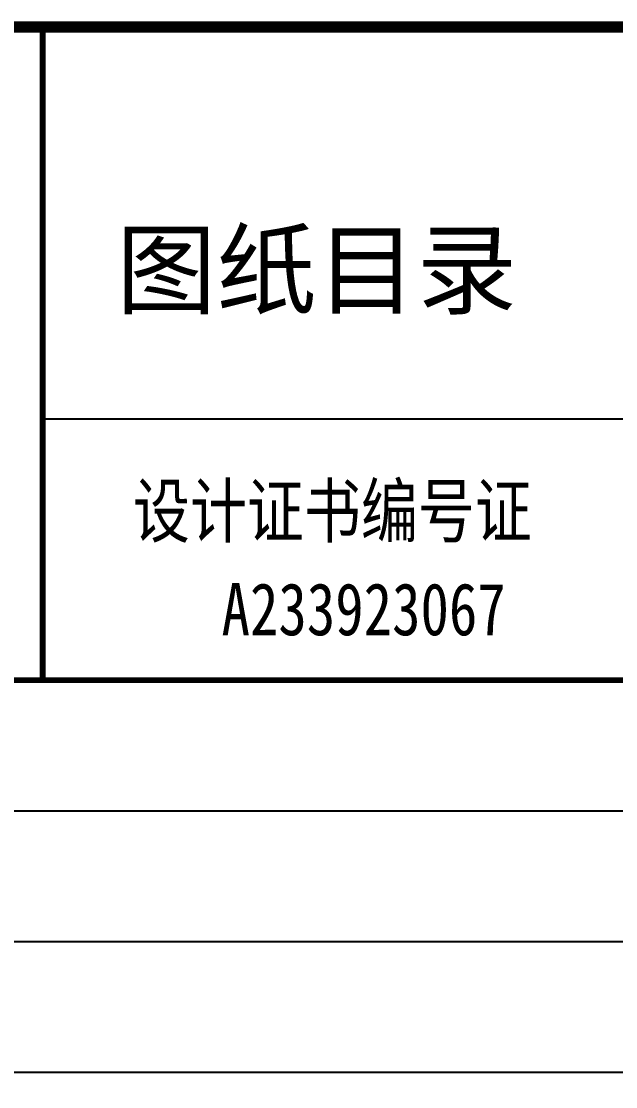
# Model space of a CAD drawing. Extents: x 1738711 to 2346805, y 1189731 to 2516152.
# Drawn here: x 1948029 to 1951671, y 2407107 to 2413630 of the extents above; entities that cross this region are included whole.
import ezdxf
from ezdxf.enums import TextEntityAlignment as Align

# ---------------------------------------------------------------- set-up
doc = ezdxf.new("R2010")
doc.units = 0
doc.header["$LTSCALE"] = 1000
doc.header["$MEASUREMENT"] = 0
doc.styles.add('黑体', font='simhei_0.ttf', dxfattribs={"width": 0.9})

# ---------------------------------------------------------------- blocks, each defined once
blk = doc.blocks.new('ZJJT-目录单')
for p, q in [((9240, 26400), (20000, 26400)), ((1000, 24800), (20000, 24800)), ((1000, 24000), (20000, 24000)), ((1000, 23200), (20000, 23200)), ((1000, 22400), (20000, 22400))]:
    blk.add_line(p, q)
at = {"const_width": 70}
blk.add_lwpolyline([(1000, 800), (20000, 800), (20000, 28800), (1000, 28800)], close=True, dxfattribs=at)
at = {"const_width": 35}
for points in [[(9240, 28800), (9240, 24800)], [(1000, 24800), (20000, 24800)]]:
    blk.add_lwpolyline(points, dxfattribs=at)
at = {"style": '黑体'}
blk.add_text('图纸目录', height=450, dxfattribs=at).set_placement((9690.7, 27089.8))
at = {"style": '黑体', "width": 0.8}
for s, p in [('设计证书编号证 ', (9793.1, 25677.7)), ('A233923067', (10335.9, 25075.4))]:
    blk.add_text(s, height=320, dxfattribs=at).set_placement(p)
at = {"color": 7, "style": '黑体', "width": 0.8}
for tag, height, p in [('工程名称', 230, (17261.8, 28372.7)), ('子项名称', 230, (17268.2, 27575.8)), ('工程号', 250, (15623.8, 26794.6)), ('子项号', 250, (19107.5, 26790.5)), ('设计阶段', 250, (15594.7, 26014.8)), ('专业', 250, (19080.9, 25968.5)), ('共页', 250, (16263.2, 25206.3)), ('第页', 250, (18121.1, 25203.3)), ('工程负责', 0.0000000001, (4672, 4285.7)), ('专业负责', 0.0000000001, (4696.6, 3275.9)), ('设计', 0.0000000001, (4723.5, 2308.3)), ('日期', 300, (4691.2, 1273.1))]:
    blk.add_attdef(tag, text='', height=height, dxfattribs=at).set_placement(p, align=Align.MIDDLE_CENTER)

msp = doc.modelspace()

# ---------------------------------------------------------------- block references
msp.add_blockref('ZJJT-目录单', (1938920, 2384795.5))

doc.saveas('drawing.dxf')
